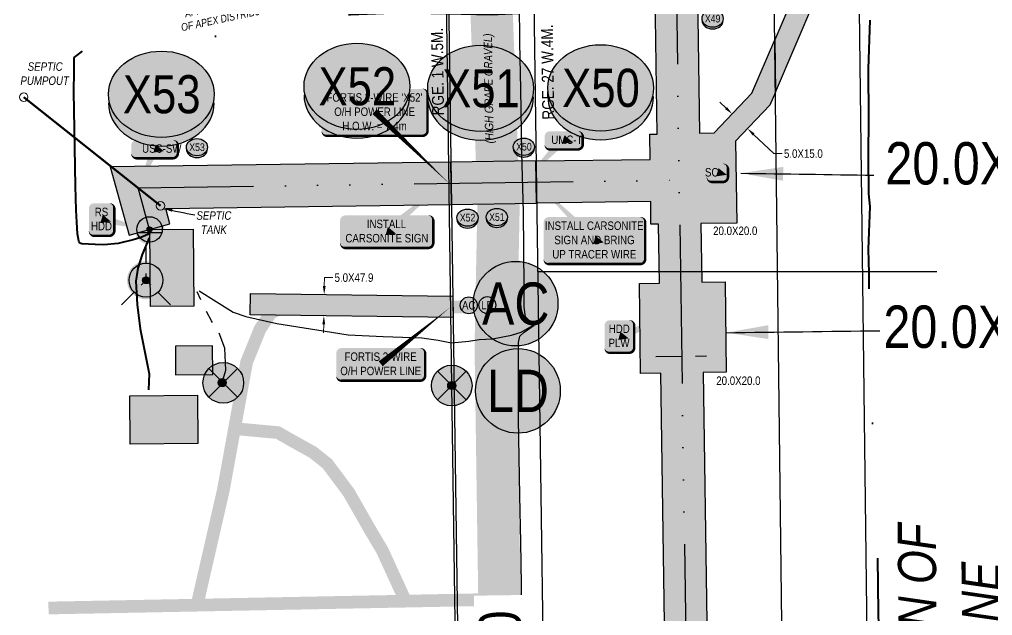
# Model space of a CAD drawing. Extents: x 57693 to 70573, y 5994359 to 6008381.
# Drawn here: x 65015.3 to 65245, y 6000577.1 to 6000717.8 of the extents above; entities that cross this region are included whole.
import ezdxf
from ezdxf.enums import TextEntityAlignment as Align

# ---------------------------------------------------------------- set-up
doc = ezdxf.new("R2010")
doc.units = 0
doc.header["$LTSCALE"] = 5
doc.header["$PDSIZE"] = -3
for name, pattern in [('COOP2', [10, 5, -1, 0, -1, 0, -1, 0, -1, 0, -1]), ('DASHDOT', [25.4, 12.7, -6.35, 0, -6.35]), ('foc-TIELINE', [1.875, 1.25, -0.625]), ('POWERLINE5', [7.799999999999997, 2.399999999999999, -0.6, 0.6, -0.6, 0.6, -0.6, 2.399999999999999])]:
    doc.linetypes.add(name, pattern=pattern)
doc.layers.get('Defpoints').update_dxf_attribs({"color": 9})
for name, color, linetype in [('AS-FENCE', 48, 'foc-FENCE'), ('AS-POWER', 104, 'foc-POWER'), ('AS-POWER-EXISTING', 72, 'POWERLINE5'), ('AS-POWER-EXISTING-PP', 72, 'Continuous'), ('AS-POWER-EXISTING-PP-1000', 72, 'Continuous'), ('AS-POWER-T-1000', 104, 'Continuous'), ('AS-RESIDENCE', 14, 'Continuous'), ('AS-ROADS', 254, 'Continuous'), ('AS-SYMBOL', 7, 'Continuous'), ('AS-SYMBOL-1000', 7, 'Continuous'), ('AS-TELEPHONE', 224, 'foc-TEL'), ('CG-NOTES', 7, 'Continuous'), ('CG-NOTES-1000', 7, 'Continuous'), ('D-TXT-1000', 6, 'Continuous'), ('L-ROAD-T', 7, 'Continuous'), ('L-SEC', 7, 'Continuous'), ('P-APEX RECON PAY ITEMS-1000', 240, 'Continuous'), ('P-APEX RECON-10m BUFFER', 51, 'COOP2'), ('P-APEX RECON-URBAN', 30, 'COOP2'), ('P-APEX RECON-WORK AREA', 104, 'Continuous'), ('P-BUFFER-PURPLE', 187, 'foc-TIELINE'), ('P-CROSSINGS', 250, 'Continuous'), ('P-CROSSINGS-1000', 250, 'Continuous')]:
    doc.layers.add(name, color=color, linetype=linetype)
for name, color, linetype, lineweight in [('AS-GENERAL', 48, 'Continuous', 18), ('AS-RECON EXISTING', 151, 'DASHDOT', 40), ('P-APEX RECON-TWS-T', 104, 'Continuous', 9), ('P-APEX RECON-TWS-T-1000', 104, 'Continuous', 9), ('T-TEXT-1000', 48, 'Continuous', 18)]:
    doc.layers.add(name, color=color, linetype=linetype, lineweight=lineweight)
for name, color, linetype, true_color in [('AS-RECON EXISTING-T-1000', 7, 'Continuous', 0x7abdff), ('AS-STRUCTURE-H', 7, 'Continuous', 0xa8a8a8), ('P-APEX RECON-TO BE DRILLED-H', 7, 'Continuous', 0xffafe1)]:
    doc.layers.add(name, color=color, linetype=linetype, true_color=true_color)
doc.layers.add('AS-STRUCTURE', color=7, linetype='Continuous', lineweight=30, true_color=0x595959)
doc.styles.add('1.8', font='ARIALN.TTF', dxfattribs={"height": 2})
doc.styles.add('175L', font='ARIALN.TTF', dxfattribs={"height": 10})
doc.styles.add('80', font='ARIALN.TTF', dxfattribs={"height": 10})
doc.styles.add('80CG', font='ARIALN.TTF', dxfattribs={"height": 10})
doc.styles.add('80L', font='ARIALN.TTF', dxfattribs={"height": 10})
doc.styles.add('80LS', font='ARIALNI.TTF', dxfattribs={"height": 10})
doc.styles.add('Crossing', font='ARIALN.TTF', dxfattribs={"height": 10})
doc.styles.add('foc-LtypeFont', font='ARIALN.TTF', dxfattribs={"height": 7.349999999999999})
doc.linetypes.add('foc-FENCE', pattern='A,10,-1,["X",foc-LtypeFont,S=0.2,R=0,X=-0.625,Y=-0.75],-1.239999999999999', length=12.24)
doc.linetypes.add('foc-POWER', pattern='A,6,-1,["P",foc-LtypeFont,S=0.2,R=0,X=-0.625,Y=-0.75],-1.239999999999999,4', length=12.24)
doc.linetypes.add('foc-TEL', pattern='A,2,-1,["T",foc-LtypeFont,S=0.2,R=0,X=-0.425,Y=-0.75],-1.239999999999999,8', length=12.24)
doc.dimstyles.new('Compass 1 000', dxfattribs={"dimtxt": 1.8, "dimasz": 2, "dimexe": 0.2, "dimexo": 0.0625, "dimgap": 0.5, "dimtad": 0, "dimtih": 1, "dimtoh": 1, "dimzin": 0, "dimdsep": 46, "dimtxsty": '1.8', "dimcen": 0.1, "dimse1": 1, "dimse2": 1, "dimclrd": 256, "dimclrt": 256, "dimaunit": 1, "dimadec": 4, "dimazin": 0, "dimtfac": 0.06, "dimtofl": 0, "dimtmove": 0, "dimatfit": 0, "dimfxl": 0.2, "dimtolj": 1, "dimtzin": 0, "dimlwd": -1, "dimarcsym": 0})
doc.dimstyles.new('Compass 5 000', dxfattribs={"dimscale": 5, "dimtxt": 9, "dimasz": 2, "dimexe": 0.2, "dimexo": 0.0625, "dimgap": 0.5, "dimtad": 0, "dimtih": 1, "dimtoh": 1, "dimzin": 0, "dimdsep": 46, "dimtxsty": '80CG', "dimcen": 0.1, "dimse1": 1, "dimse2": 1, "dimclrd": 256, "dimclrt": 256, "dimaunit": 1, "dimadec": 4, "dimazin": 0, "dimtfac": 0.06, "dimtofl": 0, "dimtmove": 0, "dimatfit": 1, "dimfxl": 0.2, "dimtolj": 1, "dimtzin": 0, "dimlwd": -1, "dimarcsym": 0})

# ---------------------------------------------------------------- blocks, each defined once
blk = doc.blocks.new('POWERPOLE')
h = blk.add_hatch(color=255)
edge = h.paths.add_edge_path()
edge.add_arc((0, 0), 0.9600000000000002, 0, 360)
at = {"linetype": 'Continuous'}
for p, q in [((0.678822509938982, -0.678822509938982), (-0.678822509938982, 0.678822509938982)), ((-0.678822509938982, -0.678822509938982), (0.678822509938982, 0.678822509938982))]:
    blk.add_line(p, q, dxfattribs=at)
blk.add_circle((0, 0), 0.9600000000000002, dxfattribs=at)
blk = doc.blocks.new('*U1187')
h = blk.add_hatch(color=255)
h.dxf.hatch_style = 1
edge = h.paths.add_edge_path()
edge.add_arc((0, 0), 9.991818388100018, 0, 360)
at = {"color": 170}
blk.add_circle((0, 0), 9.991818388100018, dxfattribs=at)
at = {"color": 170, "style": '175L'}
blk.add_text('AC', height=10, dxfattribs=at).set_placement((0, 0), align=Align.MIDDLE_CENTER)
blk = doc.blocks.new('*U1883')
h = blk.add_hatch(color=255)
edge = h.paths.add_edge_path()
edge.add_line((-56.49999999999999, -28.5), (56.49999999999999, -28.5))
edge.add_arc((56.49999999999999, -22.5), 6, 270, 360)
edge.add_line((62.49999999999999, -22.5), (62.49999999999999, 21))
edge.add_arc((56.49999999999999, 21), 6, 0, 90)
edge.add_line((56.49999999999999, 27), (-56.49999999999999, 27))
edge.add_arc((-56.49999999999999, 21), 6, 90, 180)
edge.add_line((-62.49999999999999, 21), (-62.49999999999999, -22.5))
edge.add_arc((-56.49999999999999, -22.5), 6, 180, 270)
at = {"color": 104, "flags": 128}
blk.add_lwpolyline([(-56.49999999999999, -28.5, 3, 3, 0), (56.49999999999999, -28.5, 3, 3, 0.414213562373095), (62.49999999999999, -22.5, 3, 3, 0), (62.49999999999999, 21, 3, 0, 0.414213562373095), (56.49999999999999, 27, 0, 0, 0), (-56.49999999999999, 27, 0, 0, 0.414213562373095), (-62.49999999999999, 21, 0, 0, 0), (-62.49999999999999, -22.5, 0, 3, 0.414213562373095)], format="xyseb", close=True, dxfattribs=at)
blk.add_lwpolyline([(88.62860881951849, -85.41121093149192, 0, 7.499999999999999, 0), (-3.398394867633905e-15, -4.930380657631324e-32, 0, 0, 0)], format="xyseb", dxfattribs=at)
at = {"color": 104, "style": '80'}
blk.add_attdef('ENTER_TEXT_001', (-26.84515688949523, -4.918144611186903), '', height=10, dxfattribs=at)
blk = doc.blocks.new('*U1884')
at = {"true_color": 0xffffa8}
h = blk.add_hatch(color=51, dxfattribs=at)
edge = h.paths.add_edge_path()
edge.add_line((-48.99999999999998, -20), (48.99999999999998, -20))
edge.add_arc((48.99999999999999, -13.99999999999999), 6.000000000000007, 269.9999999999999, 359.9999999999999)
edge.add_line((54.99999999999999, -14), (54.99999999999998, 12.5))
edge.add_arc((48.99999999999998, 12.5), 6, 0, 90)
edge.add_line((48.99999999999998, 18.5), (-48.99999999999998, 18.5))
edge.add_arc((-48.99999999999999, 12.49999999999999), 6.000000000000007, 89.99999999999993, 179.9999999999999)
edge.add_line((-54.99999999999999, 12.5), (-54.99999999999998, -14))
edge.add_arc((-48.99999999999998, -14), 6, 180, 270)
at = {"color": 240, "flags": 128}
for points in [[(69.05739049111054, 58.26243385498957, 0, 9.999999999999986, 0), (0, 0, 4.999999999999993, 4.999999999999993, 0)], [(11.02599631257849, -3.012219823603379, 0, 9.999999999999998, 0), (0, 0, 4.999999999999999, 4.999999999999999, 0)]]:
    blk.add_lwpolyline(points, format="xyseb", dxfattribs=at)
blk.add_lwpolyline([(-48.99999999999998, -20, 3, 3, 0), (48.99999999999998, -20, 3, 3, 0.4142135623730951), (54.99999999999999, -14, 3, 3, 0), (54.99999999999998, 12.5, 3, 0, 0.4142135623730951), (48.99999999999998, 18.5, 0, 0, 0), (-48.99999999999998, 18.5, 0, 0, 0.4142135623730951), (-54.99999999999999, 12.5, 0, 0, 0), (-54.99999999999998, -14, 0, 3, 0.4142135623730951)], format="xyseb", close=True, dxfattribs=at)
at = {"color": 4, "style": '80'}
blk.add_attdef('OTHER_001', (-14.69645293315144, -5.003410641200546), '', height=10, dxfattribs=at)
blk = doc.blocks.new('*U1885')
at = {"true_color": 0xffffa8}
h = blk.add_hatch(color=51, dxfattribs=at)
edge = h.paths.add_edge_path()
edge.add_line((-53.99999999999998, -28.5), (53.99999999999998, -28.5))
edge.add_arc((53.99999999999999, -22.49999999999999), 6.000000000000007, 269.9999999999999, 359.9999999999999)
edge.add_line((59.99999999999999, -22.5), (59.99999999999998, 21))
edge.add_arc((53.99999999999998, 21), 6, 0, 90)
edge.add_line((53.99999999999998, 27), (-53.99999999999998, 27))
edge.add_arc((-53.99999999999999, 20.99999999999999), 6.000000000000007, 89.99999999999993, 179.9999999999999)
edge.add_line((-59.99999999999999, 21), (-59.99999999999998, -22.5))
edge.add_arc((-53.99999999999998, -22.5), 6, 180, 270)
at = {"color": 240, "flags": 128}
for points in [[(-69.84853360255904, 68.54031226889765, 0, 9.999999999999984, 0), (0, 0, 4.999999999999992, 4.999999999999992, 0)], [(11.02599631257849, -3.012219823603379, 0, 9.999999999999998, 0), (0, 0, 4.999999999999999, 4.999999999999999, 0)]]:
    blk.add_lwpolyline(points, format="xyseb", dxfattribs=at)
blk.add_lwpolyline([(-53.99999999999998, -28.5, 3, 3, 0), (53.99999999999998, -28.5, 3, 3, 0.4142135623730951), (59.99999999999999, -22.5, 3, 3, 0), (59.99999999999998, 21, 3, 0, 0.4142135623730951), (53.99999999999998, 27, 0, 0, 0), (-53.99999999999998, 27, 0, 0, 0.4142135623730951), (-59.99999999999999, 21, 0, 0, 0), (-59.99999999999998, -22.5, 0, 3, 0.4142135623730951)], format="xyseb", close=True, dxfattribs=at)
at = {"color": 4, "style": '80'}
blk.add_attdef('OTHER_001', (-14.69645293315144, -5.003410641200546), '', height=10, dxfattribs=at)
blk = doc.blocks.new('*U1886')
at = {"true_color": 0xffffa8}
h = blk.add_hatch(color=51, dxfattribs=at)
edge = h.paths.add_edge_path()
edge.add_line((-16.49999999999998, -11.5), (16.49999999999998, -11.5))
edge.add_arc((16.49999999999999, -5.499999999999993), 6.000000000000007, 269.9999999999999, 359.9999999999999)
edge.add_line((22.49999999999999, -5.5), (22.49999999999998, 4))
edge.add_arc((16.49999999999998, 4), 6, 0, 90)
edge.add_line((16.49999999999998, 10), (-16.49999999999998, 10))
edge.add_arc((-16.49999999999999, 3.999999999999993), 6.000000000000007, 89.99999999999993, 179.9999999999999)
edge.add_line((-22.49999999999999, 4), (-22.49999999999998, -5.5))
edge.add_arc((-16.49999999999998, -5.5), 6, 180, 270)
at = {"color": 240, "flags": 128}
blk.add_lwpolyline([(-16.49999999999998, -11.5, 3, 3, 0), (16.49999999999998, -11.5, 3, 3, 0.4142135623730951), (22.49999999999999, -5.5, 3, 3, 0), (22.49999999999998, 4, 3, 0, 0.4142135623730951), (16.49999999999998, 10, 0, 0, 0), (-16.49999999999998, 10, 0, 0, 0.4142135623730951), (-22.49999999999999, 4, 0, 0, 0), (-22.49999999999998, -5.5, 0, 3, 0.4142135623730951)], format="xyseb", close=True, dxfattribs=at)
for points in [[(-48.67247276033255, -50.1407558534894, 0, 9.999999999999986, 0), (0, 0, 4.999999999999993, 4.999999999999993, 0)], [(11.02599631257849, -3.012219823603379, 0, 9.999999999999998, 0), (0, 0, 4.999999999999999, 4.999999999999999, 0)]]:
    blk.add_lwpolyline(points, format="xyseb", dxfattribs=at)
at = {"color": 4, "style": '80'}
blk.add_attdef('OTHER_001', (-14.69645293315144, -5.003410641200546), '', height=10, dxfattribs=at)
blk = doc.blocks.new('*U1887')
h = blk.add_hatch(color=255)
edge = h.paths.add_edge_path()
edge.add_line((-46.49999999999999, -20), (46.49999999999999, -20))
edge.add_arc((46.49999999999999, -14), 6, 270, 360)
edge.add_line((52.49999999999999, -14), (52.49999999999999, 12.5))
edge.add_arc((46.49999999999999, 12.5), 6, 0, 90)
edge.add_line((46.49999999999999, 18.5), (-46.49999999999999, 18.5))
edge.add_arc((-46.49999999999999, 12.5), 6, 90, 180)
edge.add_line((-52.49999999999999, 12.5), (-52.49999999999999, -14))
edge.add_arc((-46.49999999999999, -14), 6, 180, 270)
at = {"color": 104, "flags": 128}
blk.add_lwpolyline([(81.3706206899142, 66.00948974431608, 0, 7.499999999999999, 0), (-3.398394867633905e-15, -7.888609052210118e-31, 0, 0, 0)], format="xyseb", dxfattribs=at)
blk.add_lwpolyline([(-46.49999999999999, -20, 3, 3, 0), (46.49999999999999, -20, 3, 3, 0.414213562373095), (52.49999999999999, -14, 3, 3, 0), (52.49999999999999, 12.5, 3, 0, 0.414213562373095), (46.49999999999999, 18.5, 0, 0, 0), (-46.49999999999999, 18.5, 0, 0, 0.414213562373095), (-52.49999999999999, 12.5, 0, 0, 0), (-52.49999999999999, -14, 0, 3, 0.414213562373095)], format="xyseb", close=True, dxfattribs=at)
at = {"color": 104, "style": '80'}
blk.add_attdef('ENTER_TEXT_001', (-26.84515688949523, -4.918144611186903), '', height=10, dxfattribs=at)
blk = doc.blocks.new('WAT')
h = blk.add_hatch(color=255)
h.dxf.hatch_style = 1
edge = h.paths.add_edge_path()
edge.add_arc((0, -9.095e-13), 0.9, 0, 360)
at = {"color": 170}
for p, q in [((0, 0.8163600828529524), (0, 1.632720165708633)), ((-0.5772537504765296, -0.5772537504772118), (-1.154507500952831, -1.154507500953513)), ((0.5772537504763023, -0.5772537504772118), (1.154507500952604, -1.154507500953513))]:
    blk.add_line(p, q, dxfattribs=at)
blk.add_circle((0, -9.095e-13), 0.8, dxfattribs=at)
blk = doc.blocks.new('*U1888')
at = {"true_color": 0xffffa8}
h = blk.add_hatch(color=51, dxfattribs=at)
edge = h.paths.add_edge_path()
edge.add_line((-11.49999999999998, -20), (11.49999999999998, -20))
edge.add_arc((11.49999999999999, -13.99999999999999), 6.000000000000007, 269.9999999999999, 359.9999999999999)
edge.add_line((17.49999999999999, -14), (17.49999999999998, 12.5))
edge.add_arc((11.49999999999998, 12.5), 6, 0, 90)
edge.add_line((11.49999999999998, 18.5), (-11.49999999999998, 18.5))
edge.add_arc((-11.49999999999999, 12.49999999999999), 6.000000000000007, 89.99999999999993, 179.9999999999999)
edge.add_line((-17.49999999999999, 12.5), (-17.49999999999998, -14))
edge.add_arc((-11.49999999999998, -14), 6, 180, 270)
at = {"color": 240, "flags": 128}
for points in [[(72.82452704610829, 25.95928347495927, 0, 9.999999999999986, 0), (0, 0, 4.999999999999993, 4.999999999999993, 0)], [(11.02599631257849, -3.012219823603379, 0, 9.999999999999998, 0), (0, 0, 4.999999999999999, 4.999999999999999, 0)]]:
    blk.add_lwpolyline(points, format="xyseb", dxfattribs=at)
blk.add_lwpolyline([(-11.49999999999998, -20, 3, 3, 0), (11.49999999999998, -20, 3, 3, 0.4142135623730951), (17.49999999999999, -14, 3, 3, 0), (17.49999999999998, 12.5, 3, 0, 0.4142135623730951), (11.49999999999998, 18.5, 0, 0, 0), (-11.49999999999998, 18.5, 0, 0, 0.4142135623730951), (-17.49999999999999, 12.5, 0, 0, 0), (-17.49999999999998, -14, 0, 3, 0.4142135623730951)], format="xyseb", close=True, dxfattribs=at)
at = {"color": 4, "style": '80'}
blk.add_attdef('OTHER_001', (-14.69645293315144, -5.003410641200546), '', height=10, dxfattribs=at)
blk = doc.blocks.new('*D1889')
at = {"layer": 'Defpoints', "color": 0, "transparency": 16777216}
for p in [(65186.91212729458, 6000699.065936284), (65183.51969973976, 6000695.511441743), (65190.52645455301, 6000695.616404083)]:
    blk.add_point(p, dxfattribs=at)
at = {"layer": 'P-APEX RECON-TWS-T-1000', "transparency": 16777216}
for p, q in [((65182.07288719853, 6000696.892286945), (65180.62607465731, 6000698.273132145)), ((65188.58083953941, 6000690.681064339), (65193.34237992903, 6000686.136626127)), ((65193.34237992903, 6000686.136626127), (65195.34237992857, 6000686.136626127))]:
    blk.add_line(p, q, dxfattribs=at)
for points in [[(65182.30302806525, 6000697.133422367), (65181.84274633182, 6000696.651151521), (65183.51969973976, 6000695.511441743)], [(65188.81098040612, 6000690.922199762), (65188.3506986727, 6000690.439928915), (65187.13402699819, 6000692.061909541)]]:
    blk.add_solid(points, dxfattribs=at)
at = {"layer": 'P-APEX RECON-TWS-T-1000', "transparency": 16777216, "insert": (65200.3266909793, 6000686.136626126), "char_height": 2, "attachment_point": 5, "style": '1.8'}
blk.add_mtext('\\A1;5.0X15.0', dxfattribs=at)
blk = doc.blocks.new('xing2')
h = blk.add_hatch(color=50)
h.dxf.hatch_style = 1
edge = h.paths.add_edge_path()
edge.add_ellipse((0, 0), major_axis=(-12.5, 0), ratio=0.8162973455633619, start_angle=0, end_angle=360)
h = blk.add_hatch(color=250)
h.dxf.hatch_style = 1
edge = h.paths.add_edge_path()
edge.add_ellipse((0, -2.047489049626165), major_axis=(-12.5, 0), ratio=0.8162973455633619, start_angle=0, end_angle=180)
edge.add_line((12.5, -2.047489049626165), (12.5, 0))
edge.add_ellipse((0, 0), major_axis=(-12.5, 0), ratio=0.8162973455633619, start_angle=0, end_angle=180, ccw=False)
edge.add_line((-12.5, 0), (-12.5, -2.047489049626165))
at = {"color": 250}
blk.add_ellipse((0, 0), major_axis=(-12.5, 0), ratio=0.8162973455633619, dxfattribs=at)
blk.add_ellipse((0, -2.047489049626165), major_axis=(-12.5, 0), ratio=0.8162973455633619, start_param=0, end_param=3.141592653589793, dxfattribs=at)
at = {"color": 250, "style": 'Crossing'}
blk.add_attdef('CROSSING', text='', height=9, dxfattribs=at).set_placement((0.08916442567715421, 0.0199513138486509), align=Align.MIDDLE_CENTER)
at = {"color": 250, "style": 'Crossing', "flags": 1}
for tag, p in [('OWNER', (0.08916442567715421, -12.49201765665748)), ('DESCRIPTION', (0.08916442567715421, -25.770021277247)), ('LOCATION', (0.08916442567715421, -39.30337514164421)), ('DWG_REF', (0.08916442567715421, -52.83672900604233))]:
    blk.add_attdef(tag, text='', height=9, dxfattribs=at).set_placement(p, align=Align.MIDDLE_CENTER)
blk = doc.blocks.new('*U2094')
at = {"true_color": 0xffffa8}
h = blk.add_hatch(color=51, dxfattribs=at)
edge = h.paths.add_edge_path()
edge.add_line((-21.49999999999998, -11.5), (21.49999999999998, -11.5))
edge.add_arc((21.49999999999998, -5.499999999999993), 6.000000000000007, 269.9999999999999, 359.9999999999999)
edge.add_line((27.49999999999999, -5.5), (27.49999999999998, 4))
edge.add_arc((21.49999999999998, 4), 6, 0, 90)
edge.add_line((21.49999999999998, 10), (-21.49999999999998, 10))
edge.add_arc((-21.49999999999998, 3.999999999999993), 6.000000000000007, 89.99999999999993, 179.9999999999999)
edge.add_line((-27.49999999999999, 4), (-27.49999999999998, -5.5))
edge.add_arc((-21.49999999999998, -5.5), 6, 180, 270)
at = {"color": 240, "flags": 128}
blk.add_lwpolyline([(-21.49999999999998, -11.5, 3, 3, 0), (21.49999999999998, -11.5, 3, 3, 0.4142135623730951), (27.49999999999999, -5.5, 3, 3, 0), (27.49999999999998, 4, 3, 0, 0.4142135623730951), (21.49999999999998, 10, 0, 0, 0), (-21.49999999999998, 10, 0, 0, 0.4142135623730951), (-27.49999999999999, 4, 0, 0, 0), (-27.49999999999998, -5.5, 0, 3, 0.4142135623730951)], format="xyseb", close=True, dxfattribs=at)
for points in [[(-18.07678047294409, -46.3779415999208, 0, 9.999999999999986, 0), (0, 0, 4.999999999999993, 4.999999999999993, 0)], [(11.02599631257849, -3.012219823603379, 0, 9.999999999999998, 0), (0, 0, 4.999999999999999, 4.999999999999999, 0)]]:
    blk.add_lwpolyline(points, format="xyseb", dxfattribs=at)
at = {"color": 4, "style": '80'}
blk.add_attdef('OTHER_001', (-14.69645293315144, -5.003410641200546), '', height=10, dxfattribs=at)
blk = doc.blocks.new('*U2095')
at = {"true_color": 0xffffa8}
h = blk.add_hatch(color=51, dxfattribs=at)
edge = h.paths.add_edge_path()
edge.add_line((-8.999999999999975, -20), (8.999999999999975, -20))
edge.add_arc((8.999999999999982, -13.99999999999999), 6.000000000000007, 269.9999999999999, 359.9999999999999)
edge.add_line((14.99999999999999, -14), (14.99999999999998, 12.5))
edge.add_arc((8.999999999999975, 12.5), 6, 0, 90)
edge.add_line((8.999999999999975, 18.5), (-8.999999999999975, 18.5))
edge.add_arc((-8.999999999999982, 12.49999999999999), 6.000000000000007, 89.99999999999993, 179.9999999999999)
edge.add_line((-14.99999999999999, 12.5), (-14.99999999999998, -14))
edge.add_arc((-8.999999999999975, -14), 6, 180, 270)
at = {"color": 240, "flags": 128}
blk.add_lwpolyline([(-8.999999999999975, -20, 3, 3, 0), (8.999999999999975, -20, 3, 3, 0.4142135623730951), (14.99999999999999, -14, 3, 3, 0), (14.99999999999998, 12.5, 3, 0, 0.4142135623730951), (8.999999999999975, 18.5, 0, 0, 0), (-8.999999999999975, 18.5, 0, 0, 0.4142135623730951), (-14.99999999999999, 12.5, 0, 0, 0), (-14.99999999999998, -14, 0, 3, 0.4142135623730951)], format="xyseb", close=True, dxfattribs=at)
for points in [[(52.03960119910693, -11.7725548770877, 0, 9.999999999999986, 0), (0, 0, 4.999999999999993, 4.999999999999993, 0)], [(11.02599631257849, -3.012219823603379, 0, 9.999999999999998, 0), (0, 0, 4.999999999999999, 4.999999999999999, 0)]]:
    blk.add_lwpolyline(points, format="xyseb", dxfattribs=at)
at = {"color": 4, "style": '80'}
blk.add_attdef('OTHER_001', (-14.69645293315144, -5.003410641200546), '', height=10, dxfattribs=at)
blk = doc.blocks.new('RISER')
h = blk.add_hatch(color=255)
h.dxf.hatch_style = 1
edge = h.paths.add_edge_path()
edge.add_arc((0, 0), 0.7000000000000001, 0, 360)
blk.add_hatch(color=13).paths.add_polyline_path([(0.5809894393423747, -0.1498374831999172), (-0.5809055220925075, -0.1501624933266612, 0.7745966773228882)])
at = {"color": 13}
blk.add_line((-0.5809055220925075, -0.1501624933266612), (0.5809894393423747, -0.1498374831996898), dxfattribs=at)
blk.add_circle((0, 0), 0.6000000000000001, dxfattribs=at)
blk = doc.blocks.new('*D2096')
at = {"layer": 'Defpoints', "color": 0, "transparency": 16777216}
for p in [(65087.20024338063, 6000652.864842077), (65089.98090947361, 6000652.82796709), (65089.91465883664, 6000647.832144354)]:
    blk.add_point(p, dxfattribs=at)
at = {"layer": 'P-APEX RECON-TWS-T-1000', "transparency": 16777216}
for p, q in [((65087.22676346185, 6000654.86466624), (65087.25328354306, 6000656.864490404)), ((65087.25328354306, 6000656.864490404), (65089.25328354306, 6000656.864490403)), ((65087.10747266245, 6000645.869195178), (65087.08095258124, 6000643.869371015))]:
    blk.add_line(p, q, dxfattribs=at)
for points in [[(65086.89345943458, 6000654.869086254), (65087.56006748912, 6000654.860246227), (65087.20024338063, 6000652.864842077)], [(65086.77416863519, 6000645.873615192), (65087.44077668972, 6000645.864775165), (65087.13399274366, 6000647.869019342)]]:
    blk.add_solid(points, dxfattribs=at)
at = {"layer": 'P-APEX RECON-TWS-T-1000', "transparency": 16777216, "insert": (65094.24236949123, 6000656.864490404), "char_height": 2, "attachment_point": 5, "style": '1.8'}
blk.add_mtext('\\A1;5.0X47.9', dxfattribs=at)
blk = doc.blocks.new('*U2097')
at = {"true_color": 0xffffa8}
h = blk.add_hatch(color=51, dxfattribs=at)
edge = h.paths.add_edge_path()
edge.add_line((-6.499999999999979, -11.5), (6.499999999999979, -11.5))
edge.add_arc((6.499999999999986, -5.499999999999993), 6.000000000000007, 269.9999999999999, 359.9999999999999)
edge.add_line((12.49999999999999, -5.5), (12.49999999999998, 4))
edge.add_arc((6.499999999999979, 4), 6, 0, 90)
edge.add_line((6.499999999999979, 10), (-6.499999999999979, 10))
edge.add_arc((-6.499999999999986, 3.999999999999993), 6.000000000000007, 89.99999999999993, 179.9999999999999)
edge.add_line((-12.49999999999999, 4), (-12.49999999999998, -5.5))
edge.add_arc((-6.499999999999979, -5.5), 6, 180, 270)
at = {"color": 240, "flags": 128}
blk.add_lwpolyline([(-6.499999999999979, -11.5, 3, 3, 0), (6.499999999999979, -11.5, 3, 3, 0.4142135623730951), (12.49999999999999, -5.5, 3, 3, 0), (12.49999999999998, 4, 3, 0, 0.4142135623730951), (6.499999999999979, 10, 0, 0, 0), (-6.499999999999979, 10, 0, 0, 0.4142135623730951), (-12.49999999999999, 4, 0, 0, 0), (-12.49999999999998, -5.5, 0, 3, 0.4142135623730951)], format="xyseb", close=True, dxfattribs=at)
for points in [[(-45.31113954540731, -9.261097914412925, 0, 9.999999999999986, 0), (0, 0, 4.999999999999993, 4.999999999999993, 0)], [(11.02599631257849, -3.012219823603379, 0, 9.999999999999998, 0), (0, 0, 4.999999999999999, 4.999999999999999, 0)]]:
    blk.add_lwpolyline(points, format="xyseb", dxfattribs=at)
at = {"color": 4, "style": '80'}
blk.add_attdef('OTHER_001', (-14.69645293315144, -5.003410641200546), '', height=10, dxfattribs=at)
blk = doc.blocks.new('LD Access_Point')
h = blk.add_hatch(color=255)
h.dxf.hatch_style = 1
edge = h.paths.add_edge_path()
edge.add_arc((0, 0), 9.991818388100018, 0, 360)
at = {"color": 170}
blk.add_circle((0, 0), 9.991818388100018, dxfattribs=at)
at = {"color": 170, "style": '175L'}
blk.add_text('LD', height=10, dxfattribs=at).set_placement((0, 0), align=Align.MIDDLE_CENTER)

msp = doc.modelspace()

# ---------------------------------------------------------------- hatches: boundary and pattern name
at = {"layer": 'AS-STRUCTURE-H'}
h = msp.add_hatch(color=256, dxfattribs=at)
h.dxf.hatch_style = 1
h.paths.add_polyline_path([(65046.2341377954, 6000650.067904467), (65046.07305979591, 6000668.201708317), (65056.2971918816, 6000668.2925267), (65056.45826988094, 6000650.158722827)])
h = msp.add_hatch(color=256, dxfattribs=at)
h.dxf.hatch_style = 1
h.paths.add_polyline_path([(65052.07765135984, 6000640.680178373), (65052.13764087843, 6000633.926691421), (65060.9234971067, 6000634.004733963), (65060.86350758798, 6000640.758220892)])
h = msp.add_hatch(color=256, dxfattribs=at)
h.dxf.hatch_style = 1
h.paths.add_polyline_path([(65041.42646283636, 6000617.586772819), (65041.32515787897, 6000628.991460194), (65057.31293675026, 6000629.133475574), (65057.41424170748, 6000617.728788199)])
at = {"layer": 'P-APEX RECON-10m BUFFER'}
h = msp.add_hatch(color=256, dxfattribs=at)
h.dxf.hatch_style = 1
h.paths.add_polyline_path([(65164.53551914203, 6000778.407703187), (65162.56733443872, 6000912.353053472), (65133.96492105988, 6000912.095285879), (65133.89380259118, 6000917.091109827), (65135.0989258417, 6000917.101970509), (65137.88525345628, 6000938.698547254), (65140.87130563037, 6000943.566424088), (65144.43860110836, 6000943.900048609), (65175.83176102854, 6000944.337460408), (65176.00871698159, 6000939.539567919), (65172.16335687033, 6000939.410485303), (65174.34399252504, 6000791.006727213), (65181.58343575242, 6000791.067065317), (65181.50884305717, 6000791.308539886), (65191.05622755783, 6000794.257774446), (65192.17873774117, 6000790.6239379), (65192.65065956767, 6000787.893525853), (65192.7326772876, 6000781.16711916), (65174.49080917453, 6000781.015079816), (65174.53573388488, 6000777.957716308), (65185.1961213001, 6000777.478023186), (65192.78727458759, 6000776.689505787), (65192.84860142625, 6000771.659991938), (65184.82540707533, 6000772.493386852), (65174.60927156, 6000772.953089675), (65175.81407223758, 6000690.960048781), (65179.24404447472, 6000691.031524865), (65188.17218239382, 6000700.386188209), (65193.56378250536, 6000713.006828089), (65193.71455171698, 6000700.641999747), (65192.41125528905, 6000697.591247713), (65184.32262664354, 6000689.116199682), (65184.62851746322, 6000669.721056566), (65176.12746643598, 6000669.631920574), (65176.33082823799, 6000655.792077336), (65181.83599361476, 6000655.89788944), (65182.13281648011, 6000634.515556988), (65176.64458649343, 6000634.439173116), (65183.1084440741, 6000194.539570997), (65200.00985796758, 6000184.353691736), (65200.15317026229, 6000172.600417243), (65173.1985167107, 6000188.845025434), (65166.65302717042, 6000634.300113009), (65161.87660803126, 6000634.233635926), (65161.66468787006, 6000655.510186498), (65166.34004722156, 6000655.600049326), (65166.13540325168, 6000669.527150887), (65164.34330043994, 6000669.50836018), (65164.28263903755, 6000674.802915328), (65137.34835810059, 6000674.420655704), (65137.20612310258, 6000684.412167358), (65164.16815859778, 6000684.794820837), (65164.10031834172, 6000690.715949646), (65165.82352870054, 6000690.751859071), (65164.60905681696, 6000773.403076506), (65135.92090885321, 6000774.693977759), (65135.84966654314, 6000779.698501107)])
h.paths.add_polyline_path([(65140.1424628212, 6000917.147423355), (65142.70354028401, 6000936.998106224), (65143.82388259638, 6000938.824493756), (65155.69161537367, 6000939.934400936), (65155.72747674284, 6000938.858758983), (65162.1746811421, 6000939.075181367), (65162.49392641343, 6000917.348856785)], flags=16)
h = msp.add_hatch(color=256, dxfattribs=at)
h.dxf.hatch_style = 1
h.paths.add_polyline_path([(65213.3238793341, 6000740.92191582), (65198.78090874048, 6000725.219060091), (65193.5637825052, 6000713.006828088), (65193.71455171712, 6000700.641999747), (65203.03517008026, 6000722.459672657), (65213.41238025072, 6000733.664524751)])
h = msp.add_hatch(color=256, dxfattribs=at)
h.dxf.hatch_style = 1
h.paths.add_polyline_path([(65117.10318933669, 6000684.126860313), (65036.71778367997, 6000682.986005903), (65041.1754252356, 6000666.915181305), (65050.80440104135, 6000669.586016446), (65049.80800433329, 6000673.178256068), (65117.24542433469, 6000674.135348681)])
h = msp.add_hatch(color=256, dxfattribs=at)
h.dxf.hatch_style = 1
h.paths.add_polyline_path([(65117.24542433469, 6000674.135348681), (65137.34835810059, 6000674.420655704), (65137.20612310258, 6000684.412167358), (65117.10318933669, 6000684.126860313)])
h = msp.add_hatch(color=256, dxfattribs=at)
h.dxf.hatch_style = 1
h.paths.add_polyline_path([(65069.80832781026, 6000653.095479845), (65117.55395261146, 6000652.462315254), (65117.62509700048, 6000647.464670508), (65069.74207717337, 6000648.099657123)])
at = {"layer": 'P-APEX RECON-TO BE DRILLED-H'}
h = msp.add_hatch(color=256, dxfattribs=at)
h.dxf.hatch_style = 1
h.paths.add_polyline_path([(65176.43971897951, 6000648.381488005), (65166.44827358691, 6000648.234674322), (65166.05751136177, 6000674.828104838), (65049.80800433329, 6000673.178256068), (65050.80440104135, 6000669.586016446), (65041.1754252356, 6000666.915181305), (65036.71778367997, 6000682.986005903), (65165.91069766172, 6000684.819551487), (65162.56733443872, 6000912.353053472), (65161.86098231071, 6000960.424041457), (65158.483615695, 6001190.271653639), (65157.32064091548, 6001269.418221535), (65157.83268453037, 6001289.373734882), (65157.94605116504, 6001308.378272784), (65156.95553534729, 6001319.329063579), (65156.05434341746, 6001378.058896885), (65155.58368387455, 6001408.731338133), (65165.57503163286, 6001408.884652385), (65166.04190934441, 6001378.458669589), (65166.94114167396, 6001319.856541585), (65167.94126579056, 6001308.799524828), (65167.82444391649, 6001289.21575802), (65167.31504841938, 6001269.363447907), (65171.84858184833, 6000960.83258584), (65172.16335687033, 6000939.410485303), (65174.34399252504, 6000791.006727213), (65181.58343575242, 6000791.067065317), (65181.50884305717, 6000791.308539886), (65191.05622755783, 6000794.257774446), (65193.81169092631, 6000781.176112371), (65174.49080917453, 6000781.015079816), (65174.60927156, 6000772.953089675), (65175.81407223758, 6000690.960048781)])

# ---------------------------------------------------------------- linework, layer by layer
at = {"layer": 'AS-FENCE'}
msp.add_line((65231.8231976578, 6000658.264548765), (65137.579294944, 6000658.198149364), dxfattribs=at)
at = {"layer": 'AS-GENERAL', "const_width": 0.4996261984999978, "flags": 128}
msp.add_lwpolyline([(65048.57938184534, 6000673.825799881), (65016.27098427074, 6000699.47976185)], dxfattribs=at)
at = {"layer": 'AS-GENERAL'}
for centre in [(65016.27098427074, 6000699.47976185), (65048.57938184534, 6000673.825799881)]:
    msp.add_circle(centre, 0.9992523969999956, dxfattribs=at)
at = {"layer": 'AS-POWER', "flags": 128}
msp.add_lwpolyline([(65134.74, 5999401.405), (65117.317, 6000631.384), (65117.317, 6000631.384), (65115.64700000023, 6000757.452)], dxfattribs=at)
at = {"layer": 'AS-POWER-EXISTING', "flags": 128}
msp.add_lwpolyline([(65063.14405974274, 6000632.090167334), (65063.98309160191, 6000635.005985187), (65063.75934267685, 6000640.238723375), (65062.27080141288, 6000644.126884334), (65060.60193902589, 6000646.680276289), (65059.24569149027, 6000649.187131447), (65057.20642054842, 6000653.531710305)], dxfattribs=at)
at = {"layer": 'AS-RECON EXISTING', "flags": 128}
for points in [[(65046.13554014982, 6000667.307421109), (65043.93984454871, 6000666.30518539), (65042.12654857658, 6000665.795116137), (65038.61073192066, 6000664.893409382), (65035.20516583919, 6000664.612867296), (65033.13825560345, 6000664.700757264), (65030.02533150637, 6000664.83765187), (65029.53099438889, 6000665.0034072), (65029.304204846, 6000665.466215332), (65028.9888531308, 6000667.203545476), (65028.83377897933, 6000669.935043736), (65028.65758066937, 6000672.813349936), (65028.53164355933, 6000678.496350809), (65028.35407068885, 6000687.49972531), (65028.08836478329, 6000700.777640339), (65028.20121100015, 6000705.550511316), (65028.17763851134, 6000708.872208213), (65030.71467679983, 6000710.732341289), (65039.12817238842, 6000711.44786034), (65054.58718728347, 6000712.399431956), (65082.65818582023, 6000718.36829497), (65093.44496097752, 6000719.023007588), (65105.18287003068, 6000719.430069701), (65126.66539956096, 6000718.956338978), (65137.95583777829, 6000719.519302493), (65152.33829013465, 6000719.933371623), (65162.2168986827, 6000720.453574897), (65171.38695399607, 6000720.757484818), (65191.00821972104, 6000720.698362507), (65201.85451083176, 6000720.663327619), (65205.72137965183, 6000720.648289295), (65213.20524173958, 6000720.830287911), (65216.13719166986, 6000720.860936251)], [(65215.97636462435, 6000717.678653363), (65215.63633749391, 6000706.159303275), (65215.66276982749, 6000694.47103616), (65215.63592797913, 6000685.68710601), (65215.6845895997, 6000676.663298403), (65215.98791698732, 6000673.691980075), (65215.65690869216, 6000663.615300559), (65215.76779988366, 6000657.909779942), (65215.82830502474, 6000642.796671728), (65216.8322876684, 6000617.947992056), (65217.6406719927, 6000602.493554572), (65217.95733787692, 6000577.816734276), (65218.28650793662, 6000568.13576687), (65218.58467323839, 6000544.074674777), (65219.00956377896, 6000520.359721428), (65219.516803492, 6000501.33061949), (65220.14654954371, 6000481.325436317), (65220.76817672433, 6000457.745083981), (65221.20271604287, 6000433.625916132), (65221.35707806277, 6000408.713731973), (65222.00435990621, 6000384.687693702), (65222.73109341674, 6000363.015891211), (65222.63786540558, 6000332.560395358), (65222.53564885653, 6000307.498791364), (65222.46674118353, 6000284.08626148), (65222.85442096931, 6000261.335474915), (65222.85919187733, 6000237.600671713), (65222.35319859086, 6000210.740584233), (65221.99681660147, 6000178.189050925), (65221.80050212304, 6000162.448145546), (65221.56779703666, 6000143.952667463), (65221.75960917042, 6000141.339314171)]]:
    msp.add_lwpolyline(points, dxfattribs=at)
at = {"layer": 'AS-RECON EXISTING', "color": 240, "flags": 128}
msp.add_lwpolyline([(65045.92604799156, 6000666.273834991), (65044.23786549694, 6000662.301625702), (65043.19360362736, 6000659.088542623), (65042.76352284671, 6000655.999935986), (65043.0205602827, 6000650.537751814), (65043.78166946934, 6000644.797638464), (65045.88239928448, 6000634.138305161), (65045.7638196319, 6000630.350527535)], dxfattribs=at)
at = {"layer": 'AS-RESIDENCE'}
msp.add_lwpolyline([(65046.2341377954, 6000650.067904467), (65046.07305979591, 6000668.201708317), (65056.2971918816, 6000668.2925267), (65056.45826988094, 6000650.158722827)], close=True, dxfattribs=at)
at = {"layer": 'AS-ROADS', "flags": 128}
for points, const_width in [([(65075.29890071452, 6004280.926040874), (65091.00610142198, 6002993.902749719), (65099.5047858164, 6002521.340236325), (65111.34414081521, 6001737.821167605), (65124.7566889759, 6000932.429968387), (65125.88915083523, 6000881.499930622), (65127.24813847714, 6000854.337237641), (65127.92763229795, 6000831.701683305), (65127.24813847714, 6000797.97468908), (65126.56588825826, 6000768.57936513), (65125.6599104182, 6000755.677088256), (65126.5663894215, 6000723.900518128), (65128.37834510161, 6000674.554968494), (65127.69889304441, 6000640.601625416), (65139.49681854906, 5999837.647854458), (65150.93628704918, 5999013.719338864), (65172.53366612768, 5997603.263016474), (65172.76879521248, 5997576.23822079), (65173.00392429756, 5997542.398491954), (65174.64995318295, 5997493.518857916)], 9.992523969999965), ([(65057.17846631671, 6000579.548754118), (65063.3895886625, 6000606.654580917), (65068.89613452556, 6000636.921983669), (65072.08411279793, 6000644.742274417), (65074.60049187212, 6000648.531557809), (65078.05630856165, 6000650.16753175)], 2.997757190999988), ([(65126.87104814554, 6000649.840408705), (65069.775202492, 6000650.597568484)], 2.997757190999988), ([(65066.0417089633, 6000621.232284489), (65076.26285951336, 6000620.282075975), (65079.29455002091, 6000618.550730962), (65084.49177548051, 6000615.665171384), (65087.95660636455, 6000612.923859671), (65093.00943778775, 6000606.142773814), (65098.20666324737, 6000597.053235606), (65100.94964914721, 6000592.436330994), (65106.41123327609, 6000580.496263736)], 2.997757190999988), ([(65022.12519516238, 6000578.874136103), (65127.08008701672, 6000580.894046329)], 2.997757190999988)]:
    msp.add_lwpolyline(points, dxfattribs=dict(at, const_width=const_width))
at = {"layer": 'AS-STRUCTURE'}
for points in [[(65052.07765135984, 6000640.680178373), (65052.13764087843, 6000633.926691421), (65060.9234971067, 6000634.004733963), (65060.86350758798, 6000640.758220892)], [(65041.42646283636, 6000617.586772819), (65041.32515787897, 6000628.991460194), (65057.31293675026, 6000629.133475574), (65057.41424170748, 6000617.728788199)]]:
    msp.add_lwpolyline(points, close=True, dxfattribs=at)
at = {"layer": 'AS-TELEPHONE', "flags": 128}
for points in [[(65152.09862469951, 5999357.564267009), (65151.95627145902, 5999367.468699599), (65151.59902226402, 5999381.693085294), (65151.23638368028, 5999392.076462792), (65150.53636662434, 5999399.08867008), (65150.63012651396, 5999407.597012184), (65139.88709670166, 6000139.734817409), (65133.69681210935, 6000574.580684022), (65133.90033256687, 6000579.422765801), (65133.60329449273, 6000594.395389291), (65133.40867300598, 6000605.408974585), (65133.101743106, 6000623.447620433), (65133.08209615268, 6000635.953237767), (65133.07847784255, 6000641.555071143), (65133.39786029367, 6000643.087990363), (65134.44501708129, 6000644.000290436), (65136.76179353025, 6000645.669109614), (65134.73992936821, 6000647.630634537), (65134.38847445997, 6000649.858147988), (65134.42991441231, 6000654.602577774), (65134.22419998665, 6000672.402351978), (65133.90324488826, 6000686.345113875), (65133.62799891196, 6000701.376659192), (65133.41904248887, 6000712.350539783), (65133.3317179344, 6000721.815044843), (65133.18862988057, 6000744.622934514), (65133.09158308021, 6000753.663351729), (65130.38280285519, 6000943.945699296), (65118.69347685733, 6001747.928298185)], [(65057.72402597919, 6000653.773801447), (65065.75524682794, 6000648.698390188), (65068.71475199671, 6000647.722562264), (65076.03509451704, 6000646.04817229), (65085.46642874752, 6000644.51180142), (65092.88389530795, 6000643.36307514), (65101.13804087476, 6000642.990727836), (65110.2410366414, 6000642.677877571), (65114.13876886982, 6000642.084237584), (65117.23397870939, 6000641.48026154), (65121.35198010552, 6000641.886800554), (65123.80152653457, 6000642.299784552), (65126.94720106242, 6000642.448155751), (65131.41124933845, 6000643.296763957), (65133.67237588861, 6000643.970483016), (65136.88845567982, 6000645.837368316)]]:
    msp.add_lwpolyline(points, dxfattribs=at)
at = {"layer": 'L-SEC', "flags": 128}
for points in [[(65200.54383614317, 6000140.56127277), (65190.73366632228, 6000945.109260817)], [(65220.64169811607, 6000140.834654716), (65210.83066658445, 6000945.3742608)], [(65113.408, 6000943.701), (65124.856, 6000139.519)], [(65133.51092138408, 6000943.987176816), (65144.95892138408, 6000139.805176816)]]:
    msp.add_lwpolyline(points, dxfattribs=at)
at = {"layer": 'P-APEX RECON-URBAN', "ltscale": 1.5, "flags": 128}
for points in [[(65145.06375205577, 6003498.530278903), (65150.59211677506, 6003495.589656665), (65153.8011812492, 6003491.735587951), (65157.41600184354, 6003484.724640367), (65159.20249520604, 6003476.486888993), (65159.86026766237, 6003450.811422939), (65161.16015255317, 6003386.082313064), (65161.38506866029, 6003345.239835683), (65135.21577852108, 6003315.128221), (65153.29588884408, 6002055.207718565), (65175.00736722546, 6001991.337224709), (65173.18317741021, 6001959.447174734), (65156.97886247165, 6001922.628241552), (65159.59061829047, 6001688.925636379), (65195.68460436015, 6001578.759305982), (65196.59501305295, 6001503.578429592), (65160.39683845933, 6001420.702606564), (65161.94833851082, 6001319.59280257), (65162.9436584778, 6001308.588898806), (65162.82856422353, 6001289.294746451), (65162.31784466733, 6001269.390834746), (65178.15348039259, 6000191.692298228), (65240.23825288054, 6000154.276020461), (65241.38029362606, 6000056.533290692), (65234.98004415309, 6000030.240454877), (65229.60831882997, 6000016.337693634), (65221.56277022035, 6000003.600147914)], [(65045.98991313838, 6000668.250598864), (65043.26289400663, 6000678.082130986), (65170.97191540663, 6000679.89461671)]]:
    msp.add_lwpolyline(points, dxfattribs=at)
at = {"layer": 'P-APEX RECON-WORK AREA', "flags": 128}
for points in [[(65173.1985167107, 6000188.845025434), (65166.65302717042, 6000634.300113009), (65161.87660803126, 6000634.233635926), (65161.66468787006, 6000655.510186498), (65166.34004722156, 6000655.600049326), (65166.13540325168, 6000669.527150887), (65164.34330043994, 6000669.50836018), (65164.28263903755, 6000674.802915328), (65137.34835810059, 6000674.420655704), (65137.20612310258, 6000684.412167358), (65164.16815859778, 6000684.794820837), (65164.10031834172, 6000690.715949646), (65165.82352870054, 6000690.751859071), (65164.60905681696, 6000773.403076506), (65135.92090885321, 6000774.693977759), (65135.84966654314, 6000779.698501107), (65164.53551914203, 6000778.407703187), (65162.56733443872, 6000912.353053472)], [(65174.60927156, 6000772.953089675), (65175.81407223758, 6000690.960048781), (65179.24404447472, 6000691.031524865), (65188.17218239382, 6000700.386188209), (65193.56378250536, 6000713.006828089), (65193.71455171698, 6000700.641999747), (65192.41125528905, 6000697.591247713), (65184.32262664354, 6000689.116199682), (65184.62851746322, 6000669.721056566), (65176.12746643598, 6000669.631920574), (65176.33082823799, 6000655.792077336), (65181.83599361476, 6000655.89788944), (65182.13281648011, 6000634.515556988), (65176.64458649343, 6000634.439173116), (65183.1084440741, 6000194.539570997)]]:
    msp.add_lwpolyline(points, dxfattribs=at)
for points in [[(65213.3238793341, 6000740.92191582), (65198.78090874048, 6000725.219060091), (65193.5637825052, 6000713.006828088), (65193.71455171712, 6000700.641999747), (65203.03517008026, 6000722.459672657), (65213.41238025072, 6000733.664524751)], [(65117.10318933669, 6000684.126860313), (65036.71778367997, 6000682.986005903), (65041.1754252356, 6000666.915181305), (65050.80440104135, 6000669.586016446), (65049.80800433329, 6000673.178256068), (65117.24542433469, 6000674.135348681)], [(65117.24542433469, 6000674.135348681), (65137.34835810059, 6000674.420655704), (65137.20612310258, 6000684.412167358), (65117.10318933669, 6000684.126860313)], [(65069.80832781026, 6000653.095479845), (65117.55395261146, 6000652.462315254), (65117.62509700048, 6000647.464670508), (65069.74207717337, 6000648.099657123)]]:
    msp.add_lwpolyline(points, close=True, dxfattribs=at)
at = {"layer": 'P-BUFFER-PURPLE'}
msp.add_line((65165.49326260491, 6000638.221172962), (65177.49196734373, 6000638.397481183), dxfattribs=at)

# ---------------------------------------------------------------- block references
at = {"layer": 'AS-POWER-EXISTING-PP'}
for p, xscale, yscale, zscale in [((65063.39, 6000632.03), 4.996261984999982, 4.996261984999982, 4.996261984999982), ((65117.317, 6000631.384), 4.999999999999973, 4.999999999999973, 4.999999999999973)]:
    msp.add_blockref('POWERPOLE', p, dxfattribs=dict(at, xscale=xscale, yscale=yscale, zscale=zscale))
at = {"layer": 'AS-POWER-EXISTING-PP-1000', "xscale": 0.9985053529102428, "yscale": 0.9985053529102428, "zscale": 0.9985053529102428}
for p in [(65063.14405974274, 6000632.090167334), (65117.317, 6000631.384)]:
    msp.add_blockref('POWERPOLE', p, dxfattribs=at)
at = {"layer": 'AS-POWER-T-1000'}
ref = msp.add_blockref('*U1883', (65099.11253003886, 6000696.037471454), dxfattribs=dict(at, xscale=0.199850479399999, yscale=0.199850479399999, zscale=0.199850479399999))
ref.add_attrib('ENTER_TEXT_001', "FORTIS 2-WIRE 'X52'", (65087.75745112915, 6000698.403822912), dxfattribs={"layer": '0', "color": 104, "height": 1.998504793999992, "style": '80'})
ref.add_attrib('ENTER_TEXT_002', 'O/H POWER LINE', (65089.57532707923, 6000695.037537438), dxfattribs={"layer": '0', "color": 104, "height": 1.998504793999992, "style": '80'})
ref.add_attrib('ENTER_TEXT_003', 'H.O.W. = 7.4m', (65091.49544577114, 6000691.671251964), dxfattribs={"layer": '0', "color": 104, "height": 1.998504793999992, "style": '80'})
ref = msp.add_blockref('*U1887', (65100.55183942997, 6000636.531066886), dxfattribs=dict(at, xscale=0.199850479399999, yscale=0.199850479399999, zscale=0.199850479399999))
ref.add_attrib('ENTER_TEXT_001', 'FORTIS 2-WIRE', (65091.9954851738, 6000637.214275608), dxfattribs={"layer": '0', "color": 104, "height": 1.998504793999992, "style": '80'})
ref.add_attrib('ENTER_TEXT_002', 'O/H POWER LINE', (65091.01463647034, 6000633.847990134), dxfattribs={"layer": '0', "color": 104, "height": 1.998504793999992, "style": '80'})
at = {"layer": 'AS-SYMBOL', "xscale": 4.996261984999982, "yscale": 4.996261984999982, "zscale": 4.996261984999982}
for name, p in [('RISER', (65045.9899131384, 6000668.250598864)), ('WAT', (65045.15000000002, 6000656.25))]:
    msp.add_blockref(name, p, dxfattribs=at)
at = {"layer": 'AS-SYMBOL-1000', "xscale": 0.9985053529102428, "yscale": 0.9985053529102428, "zscale": 0.9985053529102428}
for name, p in [('RISER', (65045.98991313838, 6000668.250598864)), ('WAT', (65045.15, 6000656.25))]:
    msp.add_blockref(name, p, dxfattribs=at)
at = {"layer": 'CG-NOTES', "xscale": 0.999252397, "yscale": 0.999252397, "zscale": 0.999252397}
for name, p in [('*U1187', (65132.41690198139, 6000650.726938894)), ('LD Access_Point', (65132.94848605837, 6000630.125803639))]:
    msp.add_blockref(name, p, dxfattribs=at)
at = {"layer": 'CG-NOTES-1000', "xscale": 0.1998504793999991, "yscale": 0.1998504793999991, "zscale": 0.1998504793999991}
for name, p in [('*U1187', (65121.33462552094, 6000650.326184294)), ('LD Access_Point', (65125.71609311006, 6000650.39143085))]:
    msp.add_blockref(name, p, dxfattribs=at)
at = {"layer": 'P-APEX RECON PAY ITEMS-1000', "xscale": 0.199850479399999, "yscale": 0.199850479399999, "zscale": 0.199850479399999}
for name, p, values in [('*U2094', (65047.16992216618, 6000687.34658397), {'OTHER_001': 'USC-SW'}), ('*U1886', (65143.74721701484, 6000689.420654098), {'OTHER_001': 'UMC-T'}), ('*U2097', (65180.02736836694, 6000681.745451568), {'OTHER_001': 'SC'})]:
    msp.add_blockref(name, p, dxfattribs=at).add_auto_attribs(values)
at = {"layer": 'P-APEX RECON PAY ITEMS-1000'}
ref = msp.add_blockref('*U1884', (65101.96884740423, 6000667.866224662), dxfattribs=dict(at, xscale=0.199850479399999, yscale=0.199850479399999, zscale=0.199850479399999))
ref.add_attrib('OTHER_001', 'INSTALL', (65097.25886509641, 6000668.549433384), dxfattribs={"layer": '0', "color": 4, "height": 1.998504793999991, "style": '80'})
ref.add_attrib('OTHER_002', 'CARSONITE SIGN', (65092.21557145016, 6000665.18314791), dxfattribs={"layer": '0', "color": 4, "height": 1.998504793999991, "style": '80'})
ref = msp.add_blockref('*U1885', (65150.99926292597, 6000665.762185751), dxfattribs=dict(at, xscale=0.199850479399999, yscale=0.199850479399999, zscale=0.199850479399999))
ref.add_attrib('OTHER_001', 'INSTALL CARSONITE', (65139.3122359144, 6000668.128537209), dxfattribs={"layer": '0', "color": 4, "height": 1.998504793999991, "style": '80'})
ref.add_attrib('OTHER_002', 'SIGN AND BRING', (65141.54112768669, 6000664.762251735), dxfattribs={"layer": '0', "color": 4, "height": 1.998504793999991, "style": '80'})
ref.add_attrib('OTHER_003', 'UP TRACER WIRE', (65141.05377061722, 6000661.395966261), dxfattribs={"layer": '0', "color": 4, "height": 1.998504793999991, "style": '80'})
ref = msp.add_blockref('*U2095', (65034.65835648983, 6000670.725082437), dxfattribs=dict(at, xscale=0.199850479399999, yscale=0.199850479399999, zscale=0.199850479399999))
ref.add_attrib('OTHER_001', 'RS', (65033.04019469551, 6000671.373528626), dxfattribs={"layer": '0', "color": 4, "height": 1.998504793999991, "style": '80'})
ref.add_attrib('OTHER_002', 'HDD', (65032.1547725511, 6000668.042687302), dxfattribs={"layer": '0', "color": 4, "height": 1.998504793999991, "style": '80'})
ref = msp.add_blockref('*U1888', (65156.88997964117, 6000643.12010593), dxfattribs=dict(at, xscale=0.199850479399999, yscale=0.199850479399999, zscale=0.199850479399999))
ref.add_attrib('OTHER_001', 'HDD', (65154.38639570244, 6000643.786274194), dxfattribs={"layer": '0', "color": 4, "height": 1.998504793999991, "style": '80'})
ref.add_attrib('OTHER_002', 'PLW', (65154.33186624012, 6000640.45543287), dxfattribs={"layer": '0', "color": 4, "height": 1.998504793999991, "style": '80'})
at = {"layer": 'P-CROSSINGS', "xscale": 0.999252397, "yscale": 0.999252397, "zscale": 0.999252397}
for p, values in [((65048.76815228825, 6000700.147052732), {'CROSSING': 'X53'}), ((65094.94397548044, 6000702.028947234), {'CROSSING': 'X52'}), ((65124.12962333277, 6000701.558493526), {'CROSSING': 'X51'}), ((65152.46789798851, 6000701.652578951), {'CROSSING': 'X50'})]:
    msp.add_blockref('xing2', p, dxfattribs=at).add_auto_attribs(values)
at = {"layer": 'P-CROSSINGS-1000', "xscale": 0.1998504793999991, "yscale": 0.1998504793999991, "zscale": 0.1998504793999991}
for p, values in [((65178.89319437126, 6000718.012033252), {'CROSSING': 'X49'}), ((65057.17116526954, 6000687.664998432), {'CROSSING': 'X53'}), ((65134.33966275838, 6000687.772728961), {'CROSSING': 'X50'}), ((65121.03682835108, 6000671.025905132), {'CROSSING': 'X52'}), ((65127.96028073, 6000671.166035489), {'CROSSING': 'X51'})]:
    msp.add_blockref('xing2', p, dxfattribs=at).add_auto_attribs(values)

# ---------------------------------------------------------------- texts
at = {"layer": 'AS-RECON EXISTING', "linetype": 'Continuous', "insert": (65223.79888507215, 6000452.176077503), "char_height": 8.985609305619812, "attachment_point": 1, "rotation": 90.47481171549867, "style": '80'}
msp.add_mtext_dynamic_manual_height_columns('\\pi-0.37831;{\\fArial Narrow|b0|i1|c0|p18;APPROXIMATE LOCATION OF \\P\\pi8.8004;APEX DISTRIBUTION LINE}', width=146.7459027115418, gutter_width=44.96165999999999, heights=[0], dxfattribs=at)
at = {"layer": 'AS-RECON EXISTING-T-1000', "linetype": 'Continuous', "insert": (65052.53723189214, 6000719.698825091), "char_height": 1.798466399999999, "attachment_point": 1, "rotation": 12.004272930825802, "style": '80'}
msp.add_mtext_dynamic_manual_height_columns('\\pi1.6247;{\\fArial Narrow|b0|i1|c0|p18;APPROXIMATE LOCATION\\P\\pi0.10345;OF APEX DISTRIBUTION LINE}', width=29.30133593821554, gutter_width=44.96165999999999, heights=[0], dxfattribs=at)
at = {"layer": 'D-TXT-1000', "color": 3, "char_height": 2.795814988148674, "attachment_point": 1, "rotation": 90.81101653955209, "style": '80L'}
for s, width, insert in [('RGE. 1 W.5M.', 102.1509140518417, (65112.7084912932, 6000695.15663117)), ('RGE. 27 W.4M.', 111.0704229195089, (65138.71373406175, 6000694.152298057))]:
    msp.add_mtext_dynamic_manual_height_columns(s, width=width, gutter_width=47.5, heights=[0], dxfattribs=dict(at, insert=insert))
at = {"layer": 'P-APEX RECON-TWS-T', "char_height": 9.992523969999976, "attachment_point": 1, "style": '175L'}
for insert in [(65219.68422280208, 6000688.85245694), (65219.21924061952, 6000650.280482762)]:
    msp.add_mtext_dynamic_manual_height_columns('20.0X20.0', width=78.94686638483836, gutter_width=50, heights=[0], dxfattribs=dict(at, insert=insert))
at = {"layer": 'P-APEX RECON-TWS-T-1000', "char_height": 1.998504793999998, "attachment_point": 1, "style": '175L'}
for insert in [(65179.02317473949, 6000668.922687863), (65179.76755781945, 6000633.535623376)]:
    msp.add_mtext_dynamic_manual_height_columns('20.0X20.0', width=10.35424283765347, gutter_width=50, heights=[0], dxfattribs=dict(at, insert=insert))
at = {"layer": 'T-TEXT-1000', "style": '80LS'}
msp.add_text('(HIGH GRADE GRAVEL)', height=1.998504793999989, rotation=90.81101639733926, dxfattribs=at).set_placement((65126.00875669507, 6000701.529799533), align=Align.MIDDLE_CENTER)
at = {"layer": 'T-TEXT-1000', "char_height": 1.998504794, "attachment_point": 1, "style": '175L'}
for s, insert in [('\\pi0.094213;{\\fArial Narrow|b0|i1|c0|p34;SEPTIC\\P\\pi-1.6187;PUMPOUT}', (65017.11913000002, 6000707.69736585)), ('\\pi0.094213;{\\fArial Narrow|b0|i1|c0|p34;SEPTIC\\P\\pi1.1616;TANK}', (65056.94590847813, 6000672.52745765))]:
    msp.add_mtext_dynamic_manual_height_columns(s, width=8.313315143246928, gutter_width=50, heights=[0], dxfattribs=dict(at, insert=insert))

# ---------------------------------------------------------------- dimensions: what is measured, and where the dimension line sits
at = {"layer": 'P-APEX RECON-TWS-T-1000'}
dim = msp.add_linear_dim(base=(65183.51969973976, 6000695.511441743), p1=(65190.52645455321, 6000695.616404082), p2=(65186.91212729437, 6000699.065936284), angle=136.33642930709675, text='5.0X15.0', dimstyle='Compass 1 000', dxfattribs=at)
dim.commit()
dim.dimension.update_dxf_attribs({"geometry": '*D1889', "text_midpoint": (65200.3266909793, 6000686.136626126), "dimtype": 161})
dim = msp.add_aligned_dim(p1=(65089.91465883664, 6000647.832144354), p2=(65089.98090947361, 6000652.82796709), distance=2.780910585646193, text='5.0X47.9', dimstyle='Compass 1 000', dxfattribs=at)
dim.commit()
dim.dimension.update_dxf_attribs({"geometry": '*D2096', "text_midpoint": (65094.24236949123, 6000656.864490404)})

# ---------------------------------------------------------------- leaders
at = {"layer": 'P-APEX RECON-TWS-T', "path_type": 1}
for points in [[(65185.56215928031, 6000681.517187033), (65216.95016763136, 6000681.052452468)], [(65182.0745842491, 6000643.874658865), (65218.34519764399, 6000644.339393449)]]:
    msp.add_leader(points, dimstyle='Compass 5 000', override={"dimgap": 0.5, "dimtad": 0}, dxfattribs=at)
at = {"layer": 'T-TEXT-1000', "path_type": 1}
msp.add_leader([(65049.35827782384, 6000673.142090936), (65056.66827224648, 6000671.656734479)], dimstyle='Compass 1 000', override={"dimscale": 5, "dimasz": 0.4, "dimgap": 0.5, "dimtad": 0}, dxfattribs=at)

# ---------------------------------------------------------------- next in the draw order: texts
at = {"layer": 'L-ROAD-T', "insert": (65124.09667459643, 6000544.867956685), "char_height": 9.985053529102407, "width": 71.87217189967109, "attachment_point": 2, "rotation": 90.81101639873702, "style": '80L', "bg_fill": 3, "box_fill_scale": 1.1, "bg_fill_color": 256, "bg_fill_transparency": 0}
msp.add_mtext('RGE. RD. 10', dxfattribs=at)

doc.saveas('drawing.dxf')
